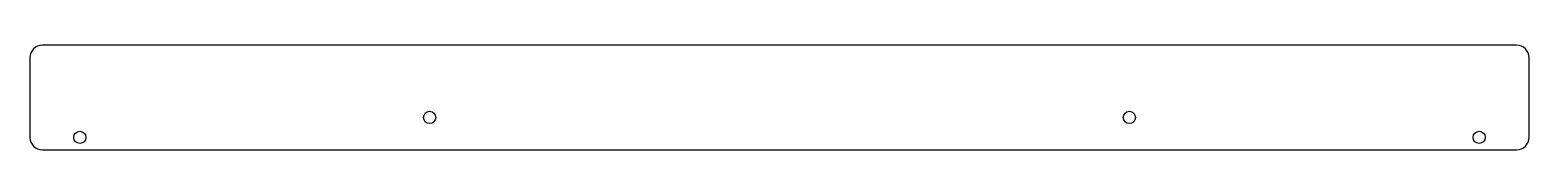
# Model space of a CAD drawing. Header units: millimetres. Extents: x -301 to 301, y -21 to 21.
import ezdxf

# ---------------------------------------------------------------- set-up
doc = ezdxf.new("R2010")
doc.units = ezdxf.units.MM

msp = doc.modelspace()

# ---------------------------------------------------------------- linework, layer by layer
at = {"color": 7, "linetype": 'Continuous', "lineweight": 25}
for p, q in [((296, 21), (-296, 21)), ((-301, 16), (-301, -16)), ((301, -16), (301, 16)), ((-296, -21), (296, -21))]:
    msp.add_line(p, q, dxfattribs=at)
for centre in [(-140.5, -8), (140.5, -8), (-281, -16), (281, -16)]:
    msp.add_circle(centre, 2.45, dxfattribs=at)
for centre, start, end in [((-296, 16), 90, 180), ((296, 16), 0, 90), ((-296, -16), 180, 270), ((296, -16), 270, 0)]:
    msp.add_arc(centre, 5, start, end, dxfattribs=at)

doc.saveas('drawing.dxf')
